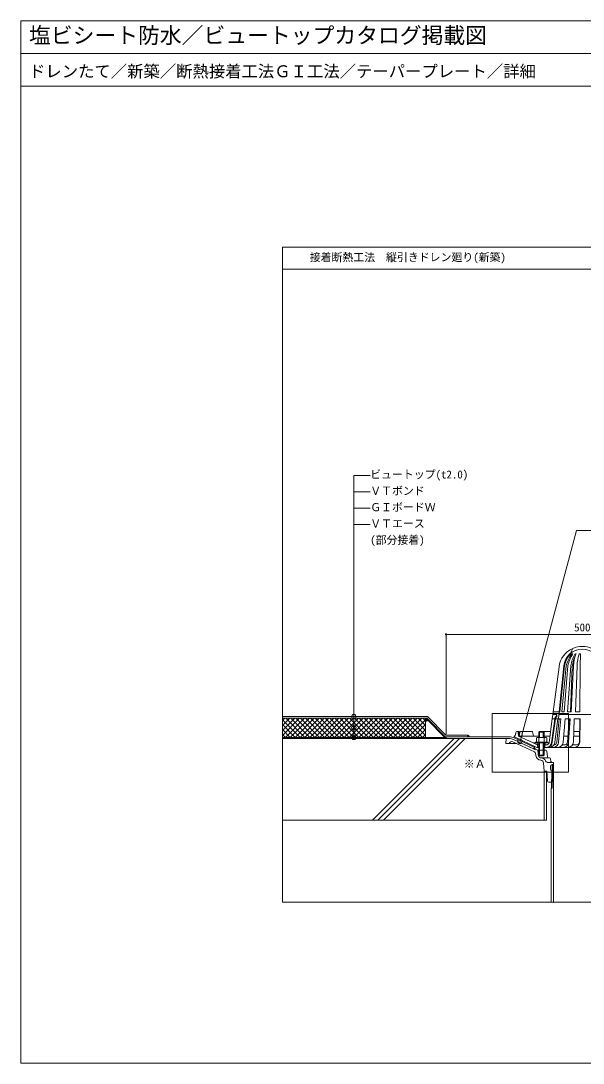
# Model space of a CAD drawing. Units: millimetres, scale not verified. Extents: x -1380 to 1380, y -955 to 955.
# Drawn here: x -1380 to -348, y -955 to 955 of the extents above; entities that cross this region are included whole.
import ezdxf
from ezdxf.enums import TextEntityAlignment as Align

# ---------------------------------------------------------------- set-up
doc = ezdxf.new("R2010")
doc.units = ezdxf.units.MM
doc.header["$LTSCALE"] = 3
doc.linetypes.add('USER2', pattern=[0.375, 0.25, -0.125])
for name, color, linetype, lineweight in [('0-0_0', 7, 'Continuous', 18), ('0-1_WAKU', 7, 'Continuous', 18), ('0-3_KUTAI', 3, 'Continuous', 18), ('0-4_BOUSUI', 1, 'Continuous', 18), ('0-5_MOJI', 7, 'Continuous', 18), ('0-6_HATCH', 9, 'Continuous', 18), ('0-8_KANAMONO', 4, 'Continuous', 18), ('0-A_HAISUI', 7, 'Continuous', 9), ('0-B_KANAMONO2', 5, 'Continuous', 18), ('0-C_sunpo', 7, 'Continuous', 18), ('0-D_dannnetu', 6, 'Continuous', 18)]:
    doc.layers.add(name, color=color, linetype=linetype, lineweight=lineweight)
doc.styles.add('ＭＳ ゴシック', font='')
doc.styles.get('ＭＳ ゴシック').set_extended_font_data('MS Gothic')

# ---------------------------------------------------------------- blocks, each defined once
blk = doc.blocks.new('_Dot')
at = {"layer": '0-0_0', "lineweight": 9}
for p, q in [((-0.5, 0), (-1, 0)), ((0.25, 0), (-0.25, 0))]:
    blk.add_line(p, q, dxfattribs=at)
blk.add_circle((0, 0), 0.25, dxfattribs=at)

msp = doc.modelspace()

# ---------------------------------------------------------------- linework, layer by layer
at = {"layer": '0-0_0'}
for p, q in [((-1380, 895), (1380, 895)), ((-900, 500), (900, 500))]:
    msp.add_line(p, q, dxfattribs=at)
msp.add_lwpolyline([(-900, -660), (900, -660), (900, 540), (-900, 540)], close=True, dxfattribs=at)
at = {"layer": '0-1_WAKU'}
for points in [[(1380, 835), (-1380, 835), (-1380, 955), (1380, 955)], [(-1380, -955), (1380, -955), (1380, 955), (-1380, 955)], [(-515.454, -314), (-375.454, -314), (-375.454, -422), (-515.454, -422)]]:
    msp.add_lwpolyline(points, close=True, dxfattribs=at)
at = {"layer": '0-3_KUTAI'}
for p, q in [((-484.436, -360), (-900, -360)), ((-415.5, -510), (-900, -510))]:
    msp.add_line(p, q, dxfattribs=at)
at = {"layer": '0-4_BOUSUI'}
for p, q in [((-560.15, -354), (-560.15, -357)), ((-560.15, -357), (-557.15, -357)), ((-475.982, -361.874), (-439.729, -378.779)), ((-438.459, -376.061), (-474.714, -359.155))]:
    msp.add_line(p, q, dxfattribs=at)
for points in [[(-900, -320), (-634.15, -320), (-600.15, -354), (-560.15, -354)], [(-900, -323), (-635.393, -323), (-601.393, -357), (-560.15, -357)], [(-484.436, -357), (-600, -357), (-600, -360), (-484.436, -360)], [(-437.01, -380.046), (-439.729, -378.779), (-438.459, -376.061)]]:
    msp.add_lwpolyline(points, dxfattribs=at)
for points in [[(-835.038, -358), (-690.038, -358), (-690.038, -360), (-835.038, -360)], [(-607.538, -360), (-677.538, -360), (-677.538, -359.1), (-607.538, -359.1)]]:
    msp.add_lwpolyline(points, close=True, dxfattribs=at)
for centre, radius, start, end in [((-560.15, -357), 3, 0, 90), ((-484.434, -380), 23, 65, 90.00602), ((-484.434, -380), 20, 65, 90.00602), ((-439.73, -378.779), 3.001, 334.96231, 64.93486)]:
    msp.add_arc(centre, radius, start, end, dxfattribs=at)
at = {"layer": '0-5_MOJI'}
for p, q in [((-769.118, -358), (-769.118, 122)), ((-739.118, 122), (-769.118, 122)), ((-739.118, 92), (-769.118, 92)), ((-739.118, 62), (-769.118, 62)), ((-739.118, 32), (-769.118, 32)), ((-464.241, -365.506), (-360.713, 20.864)), ((-360.713, 20.864), (-330.713, 20.864))]:
    msp.add_line(p, q, dxfattribs=at)
for centre in [(-769.118, -320), (-769.118, -340.5), (-769.118, -358), (-464.37, -365.377)]:
    msp.add_circle(centre, 4, dxfattribs=at)
at = {"layer": '0-6_HATCH'}
for p, q in [((-900, -327.434), (-895.566, -323)), ((-900, -336.415), (-886.585, -323)), ((-900, -345.395), (-877.605, -323)), ((-900, -354.375), (-868.625, -323)), ((-894.645, -358), (-859.645, -323)), ((-858.744, -358), (-893.744, -323)), ((-885.664, -358), (-850.664, -323)), ((-849.764, -358), (-884.764, -323)), ((-876.684, -358), (-841.684, -323)), ((-840.784, -358), (-875.784, -323)), ((-867.704, -358), (-832.704, -323)), ((-831.804, -358), (-866.804, -323)), ((-858.724, -358), (-823.724, -323)), ((-822.823, -358), (-857.823, -323)), ((-849.743, -358), (-814.743, -323)), ((-813.843, -358), (-848.843, -323)), ((-840.763, -358), (-805.763, -323)), ((-804.863, -358), (-839.863, -323)), ((-831.783, -358), (-796.783, -323)), ((-795.883, -358), (-830.883, -323)), ((-822.803, -358), (-787.803, -323)), ((-786.902, -358), (-821.902, -323)), ((-813.822, -358), (-778.822, -323)), ((-777.922, -358), (-812.922, -323)), ((-804.842, -358), (-769.842, -323)), ((-768.942, -358), (-803.942, -323)), ((-795.862, -358), (-760.862, -323)), ((-759.962, -358), (-794.962, -323)), ((-786.882, -358), (-751.882, -323)), ((-750.981, -358), (-785.981, -323)), ((-777.901, -358), (-742.901, -323)), ((-742.001, -358), (-777.001, -323)), ((-768.921, -358), (-733.921, -323)), ((-733.021, -358), (-768.021, -323)), ((-759.941, -358), (-724.941, -323)), ((-724.041, -358), (-759.041, -323)), ((-750.961, -358), (-715.961, -323)), ((-715.06, -358), (-750.06, -323)), ((-741.98, -358), (-706.98, -323)), ((-706.08, -358), (-741.08, -323)), ((-733, -358), (-698, -323)), ((-697.1, -358), (-732.1, -323)), ((-724.02, -358), (-689.02, -323)), ((-688.12, -358), (-723.12, -323)), ((-715.04, -358), (-680.04, -323)), ((-679.139, -358), (-714.139, -323)), ((-706.059, -358), (-671.059, -323)), ((-670.159, -358), (-705.159, -323)), ((-697.079, -358), (-662.079, -323)), ((-661.179, -358), (-696.179, -323)), ((-688.099, -358), (-653.099, -323)), ((-652.199, -358), (-687.199, -323)), ((-679.119, -358), (-644.119, -323)), ((-643.218, -358), (-678.218, -323)), ((-637.868, -354.37), (-669.238, -323)), ((-637.868, -345.39), (-660.258, -323)), ((-637.868, -336.41), (-651.278, -323)), ((-637.868, -327.43), (-642.297, -323)), ((-867.725, -358), (-900, -325.725)), ((-876.705, -358), (-900, -334.705)), ((-885.685, -358), (-900, -343.685)), ((-670.138, -358), (-637.868, -325.73)), ((-661.158, -358), (-637.868, -334.71)), ((-652.178, -358), (-637.868, -343.69)), ((-894.665, -358), (-900, -352.665)), ((-735, -510), (-585, -360)), ((-725, -510), (-575, -360)), ((-715, -510), (-565, -360)), ((-674.097, -360), (-674.997, -359.1)), ((-674.154, -360), (-673.254, -359.1)), ((-669.607, -360), (-670.507, -359.1)), ((-669.664, -360), (-668.764, -359.1)), ((-665.117, -360), (-666.017, -359.1)), ((-665.174, -360), (-664.274, -359.1)), ((-660.627, -360), (-661.527, -359.1)), ((-660.684, -360), (-659.784, -359.1)), ((-656.137, -360), (-657.037, -359.1)), ((-656.193, -360), (-655.293, -359.1)), ((-651.647, -360), (-652.547, -359.1)), ((-651.703, -360), (-650.803, -359.1)), ((-647.157, -360), (-648.057, -359.1)), ((-647.213, -360), (-646.313, -359.1)), ((-642.666, -360), (-643.566, -359.1)), ((-643.197, -358), (-637.868, -352.67)), ((-642.723, -360), (-641.823, -359.1)), ((-638.176, -360), (-639.076, -359.1)), ((-638.233, -360), (-637.333, -359.1)), ((-633.686, -360), (-634.586, -359.1)), ((-633.743, -360), (-632.843, -359.1)), ((-629.196, -360), (-630.096, -359.1)), ((-629.253, -360), (-628.353, -359.1)), ((-624.706, -360), (-625.606, -359.1)), ((-624.762, -360), (-623.862, -359.1)), ((-620.216, -360), (-621.116, -359.1)), ((-620.272, -360), (-619.372, -359.1)), ((-615.726, -360), (-616.626, -359.1)), ((-615.782, -360), (-614.882, -359.1)), ((-611.236, -360), (-612.136, -359.1)), ((-611.292, -360), (-610.392, -359.1)), ((-607.538, -359.207), (-607.645, -359.1)), ((-560.15, -354.811), (-559.428, -354.088)), ((-560.15, -355.709), (-558.775, -354.334)), ((-557.817, -357), (-560.15, -354.667)), ((-560.15, -356.607), (-558.235, -354.691)), ((-558.715, -357), (-560.15, -355.565)), ((-559.613, -357), (-560.15, -356.463)), ((-557.16, -356.759), (-559.91, -354.01)), ((-559.646, -357), (-557.792, -355.146)), ((-558.748, -357), (-557.447, -355.699)), ((-557.598, -355.423), (-558.574, -354.448)), ((-557.849, -357), (-557.218, -356.368)), ((-439.346, -378.958), (-439.626, -378.557)), ((-439.453, -378.187), (-437.472, -376.803)), ((-439.406, -378.93), (-437.106, -377.322)), ((-438.195, -379.496), (-439.315, -377.893)), ((-437.045, -380.033), (-439.005, -377.229)), ((-438.915, -377.037), (-437.951, -376.363)), ((-438.742, -379.24), (-436.854, -377.921)), ((-436.776, -379.309), (-438.694, -376.565)), ((-436.789, -378.182), (-438.159, -376.223)), ((-438.078, -379.551), (-436.734, -378.611)), ((-437.414, -379.861), (-436.802, -379.433))]:
    msp.add_line(p, q, dxfattribs=at)
at = {"layer": '0-8_KANAMONO'}
for p, q in [((-367.5, -194.995), (-372.5, -204.782)), ((-353.157, -205.813), (-353.787, -226.803)), ((-403.351, -311.273), (-392.643, -228.74)), ((-383.61, -226.803), (-392.487, -311.273)), ((-392.487, -311.273), (-383.823, -226.803)), ((-382.501, -226.803), (-391.063, -311.273)), ((-379.602, -226.803), (-387.771, -311.273)), ((-376.444, -226.803), (-383.179, -311.273)), ((-371.088, -226.803), (-377.098, -311.273)), ((-368.319, -228.74), (-371.928, -311.273)), ((-366.361, -226.803), (-370.227, -311.273)), ((-359.363, -226.803), (-362.402, -311.273)), ((-353.787, -226.803), (-354.298, -311.273)), ((-634.88, -323.513), (-600.147, -358.246)), ((-405.081, -324.273), (-410.915, -367.442)), ((-400.54, -324.273), (-406.455, -368.045)), ((-404, -316.273), (-405.081, -324.273)), ((-389.317, -324.273), (-405.081, -324.273)), ((-398.894, -324.273), (-405.03, -366.885)), ((-404, -316.273), (-403.351, -311.273)), ((-404, -316.273), (-397, -316.273)), ((-398, -316.273), (-404, -316.273)), ((-403.351, -311.273), (-392.487, -311.273)), ((-403.351, -311.273), (-392.487, -311.273)), ((-400.228, -324.273), (-403.291, -324.273)), ((-400, -320.273), (-400.54, -324.273)), ((-395.072, -324.273), (-400.38, -366.986)), ((-397, -320.273), (-400, -320.273)), ((-398.5, -324.273), (-399.063, -321.273)), ((-398.5, -324.273), (-393.821, -324.273)), ((-398, -316.273), (-397, -320.273)), ((-396.791, -366.667), (-392.533, -324.273)), ((-393.821, -324.273), (-392.487, -311.273)), ((-393.607, -366.986), (-389.317, -324.273)), ((-393, -316.273), (-350, -316.273)), ((-392.487, -311.273), (-391.063, -311.273)), ((-387.771, -311.273), (-383.179, -311.273)), ((-381.418, -324.273), (-385.118, -366.986)), ((-373.663, -324.273), (-381.418, -324.273)), ((-372.327, -324.273), (-381.418, -324.273)), ((-374.232, -324.273), (-377.121, -366.858)), ((-377.098, -311.273), (-370.227, -311.273)), ((-372.327, -324.273), (-375.225, -366.986)), ((-364.686, -324.273), (-366.397, -366.986)), ((-354.066, -324.273), (-364.686, -324.273)), ((-363.974, -324.273), (-355.156, -324.273)), ((-362.402, -311.273), (-354.298, -311.273)), ((-354.466, -324.267), (-355.097, -366.98)), ((-354.066, -324.273), (-354.697, -366.986)), ((-307, -316.273), (-350, -316.273)), ((-489.5, -360), (-490, -369)), ((-489.5, -360), (-484.434, -360)), ((-475.982, -361.874), (-435.496, -380.753)), ((-475, -356.699), (-475, -356.592)), ((-474.461, -357.273), (-474.642, -357.162)), ((-474.461, -357.273), (-433.716, -376.273)), ((-472.208, -349.039), (-472.723, -353.416)), ((-470.222, -347.273), (-469.785, -347.273)), ((-467.798, -349.046), (-467.03, -355.773)), ((-467.03, -355.773), (-440.224, -368.273)), ((-434.24, -358.992), (-434.24, -366.673)), ((-417.58, -358.105), (-431.86, -358.105)), ((-429.76, -348.574), (-428.485, -347.299)), ((-429.76, -348.574), (-429.76, -358.105)), ((-420.24, -348.574), (-429.76, -348.574)), ((-429.48, -358.992), (-429.48, -366.673)), ((-428.485, -358.105), (-428.485, -347.299)), ((-421.515, -347.299), (-428.485, -347.299)), ((-421.515, -358.105), (-421.515, -347.299)), ((-420.24, -348.574), (-421.515, -347.299)), ((-420.24, -348.574), (-420.24, -358.105)), ((-419.96, -358.921), (-419.96, -366.673)), ((-415.2, -358.992), (-415.2, -366.673)), ((-378.269, -355.773), (-384.146, -355.773)), ((-378.269, -355.773), (-384.146, -355.773)), ((-365.948, -355.773), (-354.932, -355.773)), ((-354.806, -347.273), (-365.608, -347.273)), ((-471.437, -369), (-490, -369)), ((-477.264, -366.283), (-437.481, -384.792)), ((-412.775, -368.273), (-440.224, -368.273)), ((-440.224, -368.273), (-432.718, -371.773)), ((-414, -366.673), (-436, -366.673)), ((-436, -366.673), (-436, -368.273)), ((-435.3, -368.273), (-425.5, -368.273)), ((-415.98, -368.273), (-435.02, -368.273)), ((-433.716, -376.273), (-430.287, -376.273)), ((-433.716, -376.273), (-429.76, -376.273)), ((-432.527, -368.273), (-431.527, -376.273)), ((-429.76, -368.273), (-429.76, -390.701)), ((-428.485, -391.976), (-428.485, -368.273)), ((-416.227, -368.273), (-426.027, -368.273)), ((-421.515, -391.976), (-421.515, -368.273)), ((-420.24, -368.273), (-420.24, -390.701)), ((-420.24, -376.273), (-350, -376.273)), ((-418, -368.273), (-419, -376.273)), ((-414, -366.673), (-414, -368.273)), ((-386.538, -371.773), (-381.42, -371.773)), ((-367.817, -371.773), (-360.695, -371.773)), ((-279.76, -376.273), (-350, -376.273)), ((-435.777, -387.102), (-435.19, -391.365)), ((-420.24, -390.701), (-429.76, -390.701)), ((-429.76, -390.701), (-428.485, -391.976)), ((-421.515, -391.976), (-428.485, -391.976)), ((-420.24, -390.701), (-421.515, -391.976)), ((-415.165, -383.227), (-413.712, -393.773)), ((-411.731, -395.5), (-410.17, -395.5)), ((-408.189, -397.227), (-407.494, -402.273)), ((-420, -420), (-421.155, -404.602)), ((-420, -510), (-420, -420)), ((-415.5, -420), (-415.5, -510)), ((-408.5, -411), (-408.5, -416)), ((-406.515, -440), (-405.5, -419)), ((-403, -404), (-405.512, -404)), ((-405.5, -408), (-403, -408)), ((-405.5, -419), (-404.002, -419.072)), ((-404.941, -438.5), (-404.002, -419.072)), ((-403, -408), (-403, -404)), ((-404.941, -438.5), (-406.515, -440)), ((-411.644, -440), (-406.515, -440))]:
    msp.add_line(p, q, dxfattribs=at)
at = {"layer": '0-8_KANAMONO', "linetype": 'USER2'}
for p, q in [((-432.718, -371.773), (-429.76, -371.773)), ((-431.5, -381.5), (-430.732, -390.751)), ((-420.24, -371.773), (-415.87, -371.773)), ((-411.731, -395.5), (-425.598, -395.491)), ((-405.512, -404), (-412.929, -404))]:
    msp.add_line(p, q, dxfattribs=at)
at = {"layer": '0-8_KANAMONO'}
for points in [[(-600.5, -359.1), (-685.038, -359.1), (-685.038, -358), (-601.949, -358), (-635.658, -324.29)], [(-397, -316.273), (-397, -321.273), (-399.063, -321.273)], [(-636.577, -325.21), (-634.279, -327.508), (-635.057, -328.286), (-637.355, -325.987)], [(-378.269, -355.773), (-384.146, -355.773), (-376.369, -355.773)], [(-417.146, -381.5), (-431.5, -381.5), (-434.5, -380.114)], [(-413.639, -438.15), (-415, -420), (-420, -420)]]:
    msp.add_lwpolyline(points, dxfattribs=at)
for centre, radius, start, end in [((-350, -234.273), 43, 114.01506, 172.60714), ((-350, -230.273), 34, 90, 174.14327), ((-353.308, -229.822), 30.452, 124.6897, 174.31133), ((-348.079, -231.14), 34.694, 130.56111, 172.819), ((-322.339, -241.719), 59.174, 142.64194, 165.39984), ((-313.996, -239.77), 63.78, 146.73123, 168.26975), ((-321.69, -232.752), 49.754, 147.21813, 173.13327), ((-366.997, -208.033), 3.252, 95.9237, 136.95294), ((-315.41, -231.749), 52.995, 149.41279, 176.7446), ((-350, -234.273), 43, 90, 114.01506), ((-300.592, -230.614), 65.88, 157.88483, 176.68346), ((-361.144, -208.033), 3.252, 88.00835, 136.95294), ((-304.597, -225.767), 54.776, 158.63666, 181.08437), ((-354.383, -206.027), 1.245, 9.92349, 170.07651), ((-350, -234.273), 43, 65.98494, 90), ((-350, -230.273), 34, 5.85673, 90), ((-636.118, -324.75), 1.75, 45, 225), ((-636.118, -324.75), 0.65, 45, 225), ((-600.5, -358.6), 0.5, 270, 45), ((-484.434, -380), 20, 65, 90), ((-474.25, -356.523), 0.75, 112.78322, 238.51591), ((-475.702, -353.065), 3, 292.78322, 353.29016), ((-470.222, -349.273), 2, 90, 173.29016), ((-469.785, -349.273), 2, 6.50855, 90), ((-431.86, -361.741), 3.636, 49.11761, 130.88239), ((-424.72, -372.385), 14.28, 70.52878, 109.47122), ((-417.58, -361.741), 3.636, 49.11761, 130.88239), ((-378.269, -350.773), 5, 270, 292.66299), ((-479.346, -370.828), 5, 65.38862, 158.55076), ((-435.2, -380.123), 0.7, 245, 0), ((-417.146, -383.5), 2, 7.84409, 90), ((-415.87, -366.773), 9.5, 270, 352.30395), ((-414.54, -366.773), 9.5, 270, 358.71059), ((-412.775, -366.273), 2, 270, 352.30395), ((-409.878, -366.773), 9.5, 270, 358.71059), ((-403.105, -366.773), 9.5, 270, 358.71059), ((-401.79, -366.554), 5, 271.39299, 358.71059), ((-394.615, -366.773), 9.5, 270, 358.71059), ((-384.723, -366.773), 9.5, 270, 358.71059), ((-382.416, -366.564), 5.303, 280.82629, 356.82158), ((-375.895, -366.773), 9.5, 270, 358.71059), ((-364.195, -366.773), 9.5, 270, 358.71059), ((-361.212, -365.503), 6.291, 274.7186, 346.41756), ((-438.749, -387.511), 3, 7.84409, 65), ((-425.283, -390), 10, 187.84409, 266.72217), ((-426.141, -404.976), 5, 4.28915, 86.72217), ((-411.731, -393.5), 2, 187.84409, 270), ((-410.17, -397.5), 2, 7.84409, 90), ((-405.5, -411), 3, 90, 180), ((-405.5, -416), 3, 180, 270), ((-405.512, -402), 2, 187.84409, 270), ((-411.644, -438), 2, 184.28915, 270)]:
    msp.add_arc(centre, radius, start, end, dxfattribs=at)
at = {"layer": '0-8_KANAMONO', "linetype": 'USER2'}
for centre, radius, start, end in [((-415.87, -366.773), 5, 270, 358.71059), ((-425.283, -390), 5.5, 187.84409, 266.72217), ((-426.141, -404.976), 9.5, 24.33687, 86.72217), ((-412.929, -399), 5, 204.33687, 270)]:
    msp.add_arc(centre, radius, start, end, dxfattribs=at)
at = {"layer": '0-A_HAISUI'}
msp.add_line((-406.825, -450.4), (-405.325, -450.4), dxfattribs=at)
for points in [[(-407.15, -660), (-407.15, -452.225), (-406.825, -450.4), (-405.5, -408), (-402.65, -408), (-402.65, -660)], [(-404, -408), (-405.325, -450.4), (-407.15, -452.225)]]:
    msp.add_lwpolyline(points, dxfattribs=at)
at = {"layer": '0-B_KANAMONO2'}
for p, q in [((-469.785, -347.273), (-467.438, -347.273)), ((-429.76, -355.773), (-467.03, -355.773)), ((-466.351, -348.206), (-465.436, -354.161)), ((-464.324, -348.081), (-465.469, -353.941)), ((-463.558, -355.773), (-461.251, -355.773)), ((-458.268, -347.273), (-463.342, -347.273)), ((-460.252, -354.804), (-460.067, -349.015)), ((-458.268, -347.273), (-442.284, -347.273)), ((-441.31, -348.044), (-439.681, -355.001)), ((-438.707, -355.773), (-430.431, -355.773)), ((-421.515, -347.299), (-408.193, -347.299)), ((-420.24, -355.773), (-409.338, -355.773))]:
    msp.add_line(p, q, dxfattribs=at)
for centre, radius, start, end in [((-467.438, -348.373), 1.1, 8.73633, 90), ((-463.558, -353.873), 1.9, 188.73633, 270), ((-463.342, -348.273), 1, 90, 168.93852), ((-461.251, -354.773), 1, 270, 358.17441), ((-458.268, -349.073), 1.8, 90, 178.17441), ((-442.284, -348.273), 1, 13.18609, 90), ((-438.707, -354.773), 1, 193.18609, 270), ((-430.431, -354.712), 1.061, 270, 309.23105)]:
    msp.add_arc(centre, radius, start, end, dxfattribs=at)
at = {"layer": '0-C_sunpo'}
for p, q in [((-600, -352), (-600, -169.23)), ((-595, -169.23), (-105, -169.23))]:
    msp.add_line(p, q, dxfattribs=at)
at = {"layer": '0-D_dannnetu'}
msp.add_lwpolyline([(-900, -358), (-637.868, -358), (-637.868, -323), (-900, -323)], dxfattribs=at)

# ---------------------------------------------------------------- block references
at = {"layer": '0-C_sunpo', "xscale": 5, "yscale": 5, "rotation": 180}
msp.add_blockref('_Dot', (-600, -169.23), dxfattribs=at)

# ---------------------------------------------------------------- texts
at = {"layer": '0-1_WAKU', "style": 'ＭＳ ゴシック'}
for s, height, p in [('塩ビシート防水／ビュートップカタログ掲載図', 29.33, (-1365, 905)), ('ドレンたて／新築／断熱接着工法ＧＩ工法／テーパープレート／詳細', 21.99, (-1365, 845))]:
    msp.add_text(s, height=height, dxfattribs=at).set_placement(p, align=Align.BOTTOM_LEFT)
at = {"layer": '0-5_MOJI', "style": 'ＭＳ ゴシック'}
for s, p in [('接着断熱工法\u3000縦引きドレン廻り(新築)', (-850, 510)), ('ビュートップ(t2.0)', (-739.118, 112)), ('ＶＴボンド', (-739.118, 82)), ('ＧＩボードＷ', (-739.118, 52)), ('ＶＴエース', (-739.118, 22)), ('(部分接着)', (-739.118, -8)), ('※Ａ', (-567.434, -418.345))]:
    msp.add_text(s, height=14.66, dxfattribs=at).set_placement(p, align=Align.BOTTOM_LEFT)
at = {"layer": '0-C_sunpo', "style": 'ＭＳ ゴシック'}
msp.add_text('500', height=14.66, dxfattribs=at).set_placement((-365, -168.23), align=Align.BOTTOM_LEFT)

doc.saveas('drawing.dxf')
